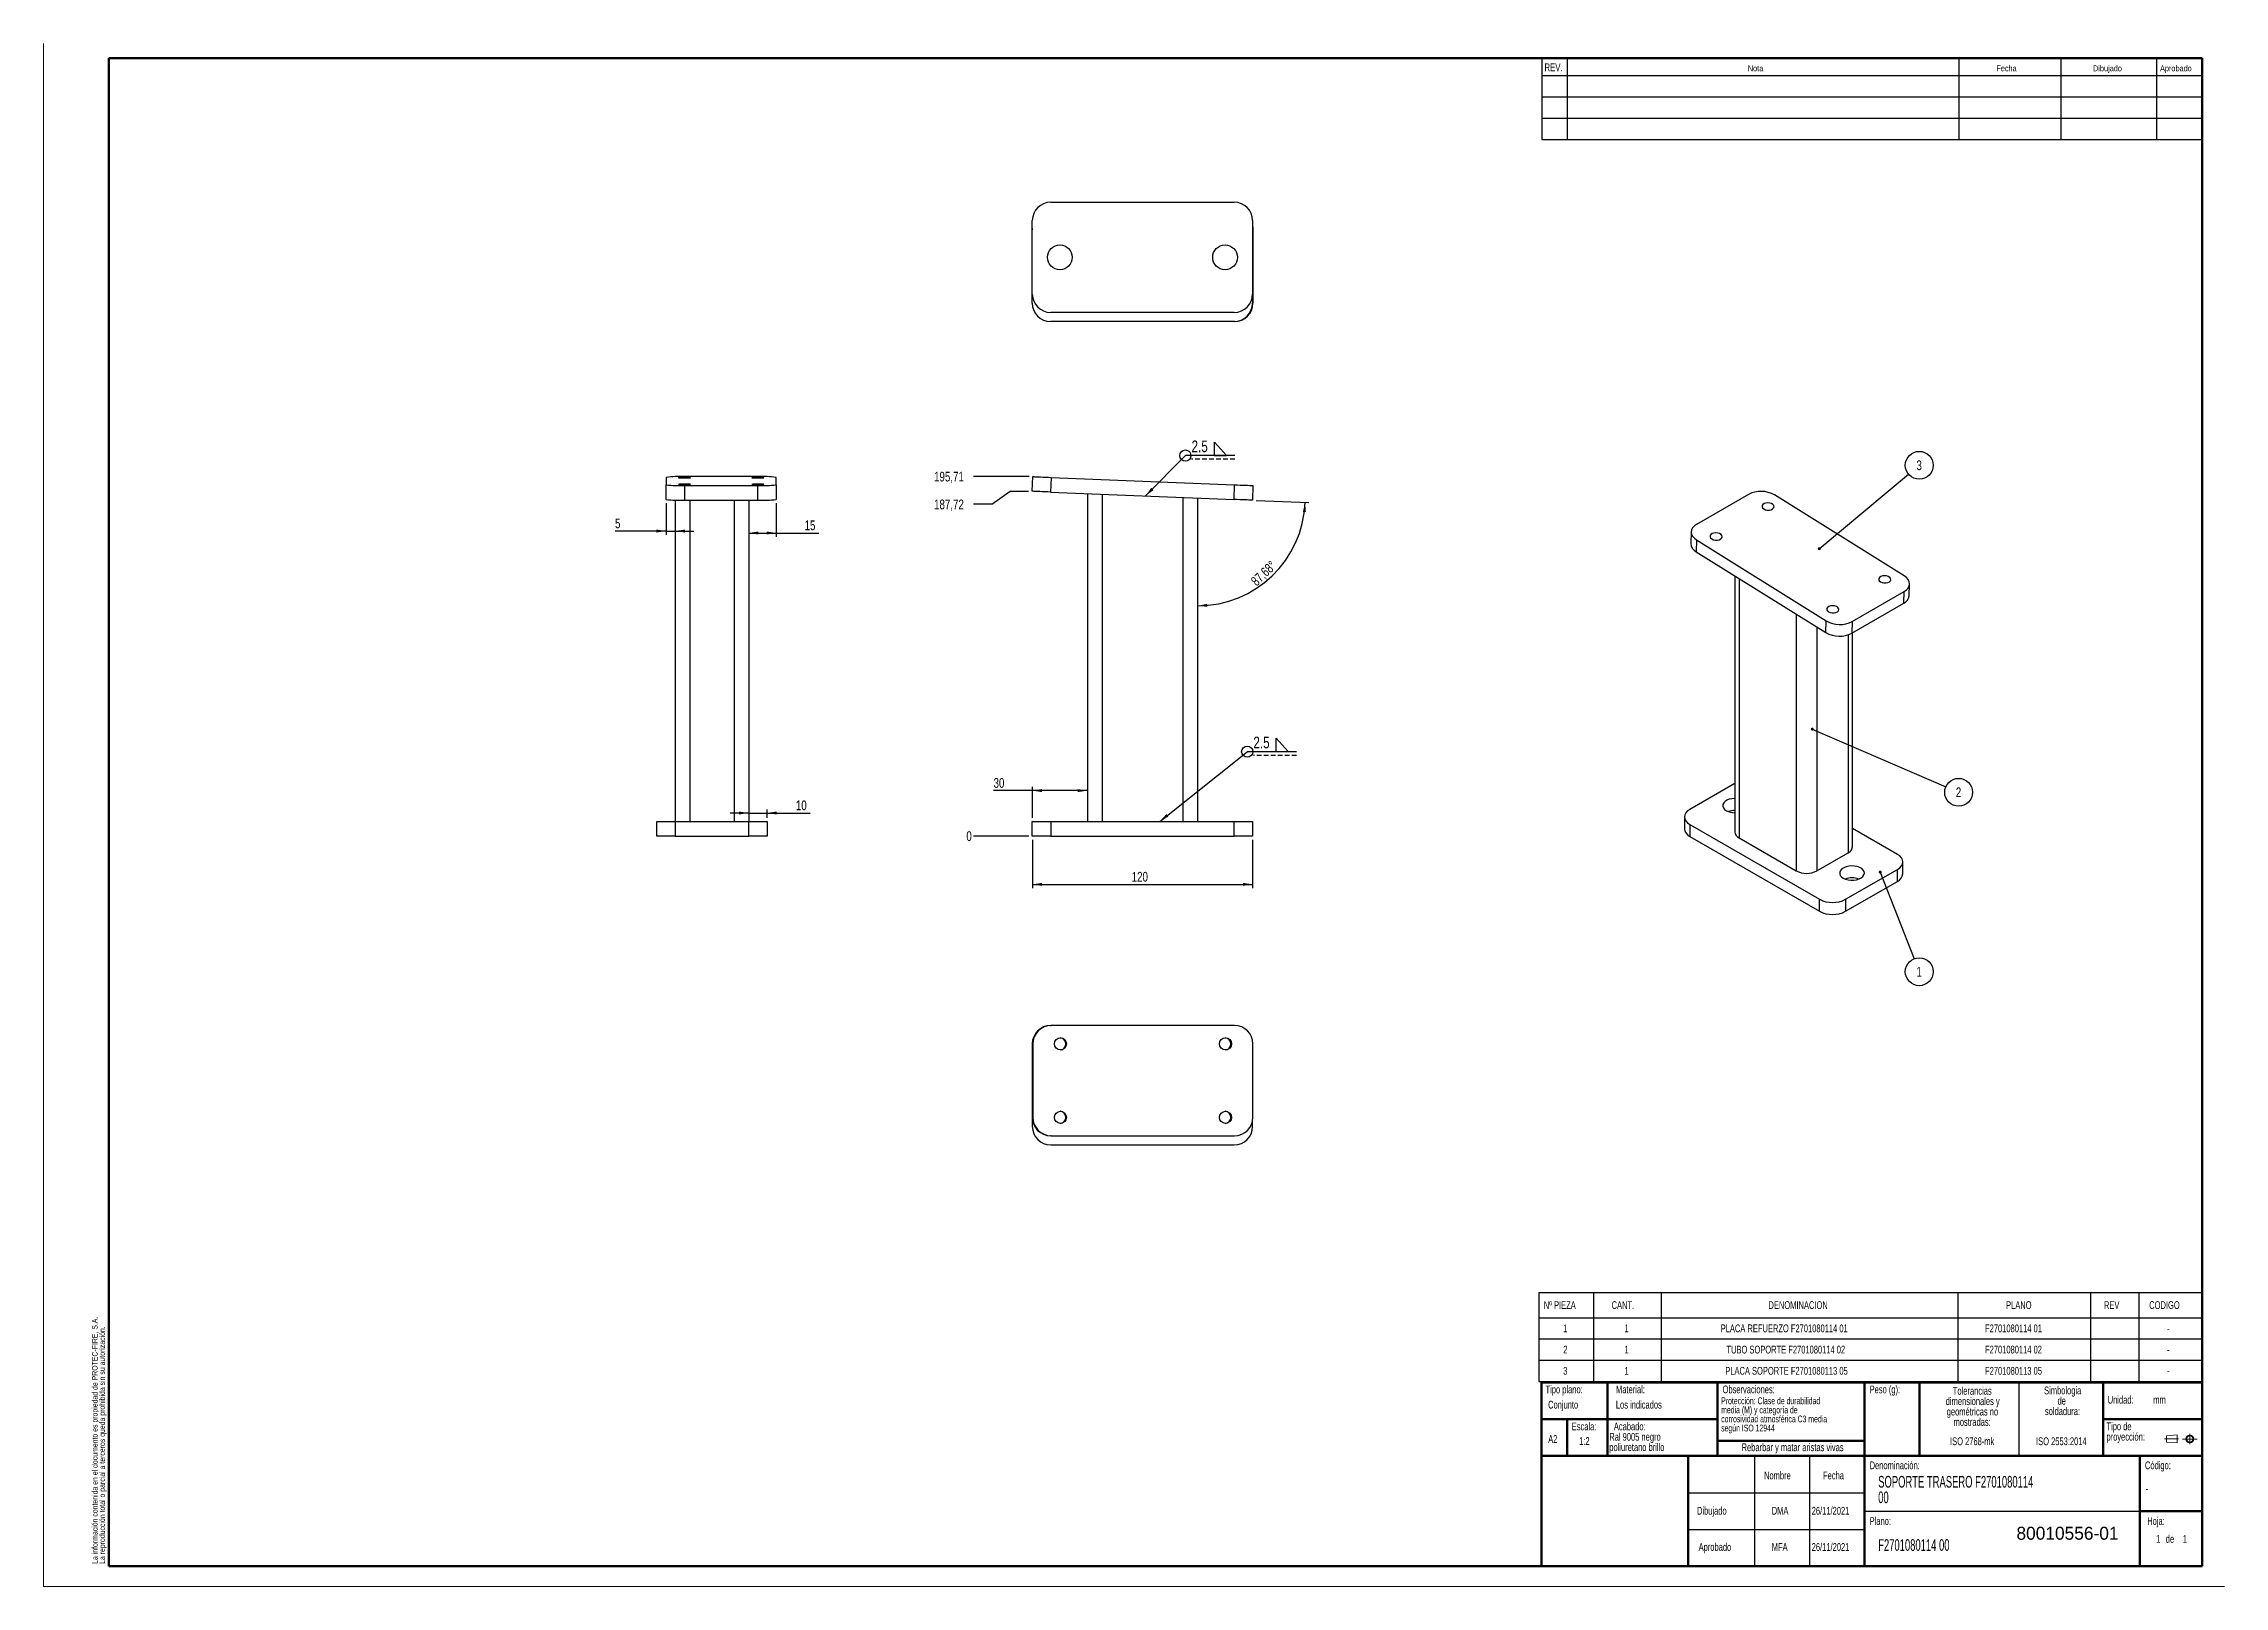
# Model space of a CAD drawing. Header units: millimetres. Extents: x 0 to 594, y 0 to 420.
import ezdxf

# ---------------------------------------------------------------- set-up
doc = ezdxf.new("R2010")
doc.units = ezdxf.units.MM
doc.linetypes.add('CENTERX2', pattern=[20.32, 12.7, -2.54, 2.54, -2.54])
doc.linetypes.add('HIDDEN', pattern=[1.905, 1.27, -0.635])
doc.layers.add('FORMATO', color=7, linetype='Continuous')
doc.layers.add('SLD-0', color=179, linetype='Continuous')
doc.styles.add('SLDTEXTSTYLE0', font='TXT', dxfattribs={"width": 0.75})
doc.styles.add('SLDTEXTSTYLE1', font='TXT', dxfattribs={"width": 0.605})
doc.dimstyles.new('SLDDIMSTYLE0', dxfattribs={"dimtxt": 2.645833, "dimasz": 2.645833, "dimexe": 0, "dimexo": 0.0625, "dimgap": 0.661458, "dimtad": 0, "dimtih": 1, "dimtoh": 1, "dimdec": 0, "dimlfac": 2, "dimrnd": 1e-09, "dimdsep": 46, "dimtxsty": 'SLDTEXTSTYLE0', "dimblk1": 'NONE', "dimblk2": 'NONE', "dimsah": 1, "dimcen": 0.09, "dimadec": 0, "dimazin": 2, "dimtfac": 1, "dimtdec": 0, "dimtofl": 0, "dimtmove": 0, "dimatfit": 3, "dimldrblk": 'NONE', "dimfxl": 1, "dimfrac": 2, "dimtolj": 1, "dimtzin": 12, "dimarcsym": 0})
doc.dimstyles.new('SLDDIMSTYLE1', dxfattribs={"dimtxt": 2.645833, "dimasz": 2.645833, "dimexe": 0, "dimexo": 0.0625, "dimgap": 0.661458, "dimtad": 0, "dimtih": 1, "dimtoh": 1, "dimlfac": 2, "dimrnd": 1e-09, "dimzin": 12, "dimdsep": 46, "dimtxsty": 'SLDTEXTSTYLE0', "dimblk1": 'NONE', "dimblk2": 'NONE', "dimsah": 1, "dimcen": 0.09, "dimadec": 0, "dimazin": 3, "dimtfac": 1, "dimtofl": 0, "dimtmove": 0, "dimatfit": 3, "dimldrblk": 'NONE', "dimfxl": 1, "dimfrac": 2, "dimtolj": 1, "dimtzin": 12, "dimarcsym": 0})
doc.dimstyles.new('SLDDIMSTYLE2', dxfattribs={"dimtxt": 2.645833, "dimasz": 2.645833, "dimexe": 0, "dimexo": 0.0625, "dimgap": 0.661458, "dimtad": 1, "dimlfac": 2, "dimrnd": 1e-09, "dimzin": 12, "dimdsep": 46, "dimtxsty": 'SLDTEXTSTYLE0', "dimsah": 1, "dimcen": 0.09, "dimadec": 0, "dimazin": 3, "dimtfac": 1, "dimtofl": 0, "dimtmove": 0, "dimatfit": 3, "dimfxl": 1, "dimfrac": 2, "dimtolj": 1, "dimtzin": 12, "dimarcsym": 0})
doc.dimstyles.new('SLDDIMSTYLE3', dxfattribs={"dimtxt": 2.645833, "dimasz": 2.645833, "dimexe": 0, "dimexo": 0.0625, "dimgap": 0.661458, "dimtad": 1, "dimdec": 4, "dimlfac": 2, "dimzin": 12, "dimdsep": 46, "dimtxsty": 'SLDTEXTSTYLE0', "dimsah": 1, "dimcen": 0.09, "dimazin": 3, "dimtfac": 1, "dimtofl": 0, "dimtmove": 0, "dimatfit": 3, "dimfxl": 1, "dimfrac": 2, "dimtolj": 1, "dimtzin": 12, "dimarcsym": 0})
doc.dimstyles.new('SLDDIMSTYLE4', dxfattribs={"dimtxt": 0.18, "dimasz": 2.645833, "dimexe": 0, "dimexo": 0.0625, "dimgap": 0, "dimtad": 0, "dimtih": 1, "dimtoh": 1, "dimdec": 0, "dimrnd": 1e-09, "dimzin": 0, "dimdsep": 46, "dimtxsty": 'Standard', "dimsah": 1, "dimcen": 0.09, "dimadec": 0, "dimazin": 0, "dimtfac": 2.645833, "dimtdec": 0, "dimtofl": 0, "dimtmove": 0, "dimatfit": 3, "dimfxl": 1, "dimfrac": 2, "dimtolj": 1, "dimtzin": 0, "dimarcsym": 0})
doc.dimstyles.new('SLDDIMSTYLE5', dxfattribs={"dimtxt": 2.645833, "dimasz": 2.645833, "dimexe": 0, "dimexo": 0.0625, "dimgap": 0.661458, "dimtad": 1, "dimlfac": 2, "dimrnd": 1e-09, "dimzin": 12, "dimdsep": 46, "dimtxsty": 'SLDTEXTSTYLE0', "dimsah": 1, "dimcen": 0.09, "dimadec": 0, "dimazin": 3, "dimtfac": 1, "dimtmove": 0, "dimatfit": 0, "dimfxl": 1, "dimfrac": 2, "dimtolj": 1, "dimtzin": 12, "dimarcsym": 0})
doc.dimstyles.new('SLDDIMSTYLE6', dxfattribs={"dimtxt": 0.18, "dimasz": 0.814103, "dimexe": 0, "dimexo": 0.0625, "dimgap": 0, "dimtad": 0, "dimtih": 1, "dimtoh": 1, "dimdec": 0, "dimrnd": 1e-09, "dimzin": 0, "dimdsep": 46, "dimtxsty": 'Standard', "dimblk1": 'DOT', "dimblk2": 'DOT', "dimsah": 1, "dimcen": 0.09, "dimadec": 0, "dimazin": 0, "dimtfac": 0.814103, "dimtdec": 0, "dimtofl": 0, "dimtmove": 0, "dimatfit": 3, "dimldrblk": 'DOT', "dimfxl": 1, "dimfrac": 2, "dimtolj": 1, "dimtzin": 0, "dimarcsym": 0})

# ---------------------------------------------------------------- blocks, each defined once
blk = doc.blocks.new('Bloque3')
at = {"color": 7, "linetype": 'CENTERX2', "lineweight": 18}
for p, q in [((397.92, 130.06), (394.8, 130.06)), ((398.88, 130.02), (402.16, 130.02)), ((400.52, 128.85), (400.52, 131.19))]:
    blk.add_line(p, q, dxfattribs=at)
at = {"color": 7, "linetype": 'Continuous', "lineweight": 18}
for p, q in [((397.68, 130.95), (395.23, 130.77)), ((395.23, 130.77), (395.23, 129.34)), ((397.68, 129.16), (395.23, 129.34)), ((397.68, 130.95), (397.68, 129.16))]:
    blk.add_line(p, q, dxfattribs=at)
for radius in [0.892, 0.713]:
    blk.add_circle((400.52, 130.02), radius, dxfattribs=at)
blk = doc.blocks.new('SW_NOTE_0')
at = {"layer": 'FORMATO', "color": 0, "char_height": 1.5, "attachment_point": 1, "rotation": 90, "style": 'SLDTEXTSTYLE0'}
for s, insert in [('La información contenida en el documento es propiedad de PROTEC-FIRE, S.A.', (-1.93, 0)), ('La reproducción total o parcial a terceros queda prohibida sin su autorización.', (0.07, 0))]:
    blk.add_mtext(s, dxfattribs=dict(at, insert=insert))
blk = doc.blocks.new('SW_NOTE_0_1')
at = {"layer": 'SLD-0', "color": 0, "char_height": 3.175, "attachment_point": 1, "style": 'SLDTEXTSTYLE1'}
for s, insert in [('SOPORTE TRASERO F2701080114', (0, 4.09)), ('00', (0, -0.14))]:
    blk.add_mtext(s, dxfattribs=dict(at, insert=insert))
blk = doc.blocks.new('SW_NOTE_0_2')
at = {"layer": 'SLD-0', "color": 0, "char_height": 1.8521, "attachment_point": 1, "style": 'SLDTEXTSTYLE1'}
for s, insert in [('media (M) y categoría de', (0, -0.08)), ('Protección: Clase de durabilidad', (0, 2.39)), ('según ISO 12944', (0, -5.02)), ('corrosividad atmosférica C3 media', (0, -2.55))]:
    blk.add_mtext(s, dxfattribs=dict(at, insert=insert))
blk = doc.blocks.new('SW_NOTE_0_3')
at = {"layer": 'SLD-0', "color": 0, "char_height": 2.1167, "attachment_point": 1, "style": 'SLDTEXTSTYLE1'}
for s, insert in [('poliuretano brillo', (0, -0.09)), ('Ral 9005 negro', (0, 2.73))]:
    blk.add_mtext(s, dxfattribs=dict(at, insert=insert))
blk = doc.blocks.new('SW_NOTE_0_4')
at = {"layer": 'SLD-0', "color": 0, "char_height": 2.117, "attachment_point": 2, "style": 'SLDTEXTSTYLE1'}
for s, insert in [('Simbologia', (7.11, 2.73)), ('de', (6.84, -0.09)), ('soldadura:', (7.06, -2.92))]:
    blk.add_mtext(s, dxfattribs=dict(at, insert=insert))
blk = doc.blocks.new('SW_NOTE_0_5')
at = {"layer": 'SLD-0', "color": 0, "attachment_point": 1, "style": 'SLDTEXTSTYLE1'}
for s, insert, char_height in [('Tipo de', (0, 2.73), 2.117), ('proyección:', (0, -0.09), 2.1167)]:
    blk.add_mtext(s, dxfattribs=dict(at, insert=insert, char_height=char_height))
blk = doc.blocks.new('SW_NOTE_0_6')
at = {"layer": 'SLD-0', "color": 0, "attachment_point": 2, "style": 'SLDTEXTSTYLE1'}
for s, insert, char_height in [('dimensionales y', (7.54, -0.09), 2.1167), ('Tolerancias', (7.41, 2.73), 2.1167), ('geométricas no', (7.46, -2.92), 2.1167), ('mostradas:', (7.38, -5.74), 2.117)]:
    blk.add_mtext(s, dxfattribs=dict(at, insert=insert, char_height=char_height))
blk = doc.blocks.new('SW_TABLEANNOTATION_0')
at = {"layer": 'FORMATO', "color": 0}
for p, q in [((0, 0), (0, -6.9)), ((0, 0), (14.94, 0)), ((14.94, 0), (14.94, -6.9)), ((14.94, 0), (33.4, 0)), ((33.4, 0), (33.4, -6.9)), ((33.4, 0), (114.2, 0)), ((114.2, 0), (114.2, -6.9)), ((114.2, 0), (150.3, 0)), ((150.3, 0), (150.3, -6.9)), ((150.3, 0), (163.43, 0)), ((163.43, 0), (163.43, -6.9)), ((163.43, 0), (180.61, 0)), ((180.61, 0), (180.61, -6.9)), ((0, -6.9), (14.94, -6.9)), ((0, -6.9), (0, -12.67)), ((14.94, -6.9), (33.4, -6.9)), ((14.94, -6.9), (14.94, -12.67)), ((33.4, -6.9), (114.2, -6.9)), ((33.4, -6.9), (33.4, -12.67)), ((114.2, -6.9), (150.3, -6.9)), ((114.2, -6.9), (114.2, -12.67)), ((150.3, -6.9), (163.43, -6.9)), ((150.3, -6.9), (150.3, -12.67)), ((163.43, -6.9), (180.61, -6.9)), ((163.43, -6.9), (163.43, -12.67)), ((180.61, -6.9), (180.61, -12.67)), ((0, -12.67), (0, -18.45)), ((0, -12.67), (14.94, -12.67)), ((14.94, -12.67), (14.94, -18.45)), ((14.94, -12.67), (33.4, -12.67)), ((33.4, -12.67), (33.4, -18.45)), ((33.4, -12.67), (114.2, -12.67)), ((114.2, -12.67), (114.2, -18.45)), ((114.2, -12.67), (150.3, -12.67)), ((150.3, -12.67), (150.3, -18.45)), ((150.3, -12.67), (163.43, -12.67)), ((163.43, -12.67), (163.43, -18.45)), ((163.43, -12.67), (180.61, -12.67)), ((180.61, -12.67), (180.61, -18.45)), ((0, -18.45), (0, -24.22)), ((0, -18.45), (14.94, -18.45)), ((14.94, -18.45), (14.94, -24.22)), ((14.94, -18.45), (33.4, -18.45)), ((33.4, -18.45), (33.4, -24.22)), ((33.4, -18.45), (114.2, -18.45)), ((114.2, -18.45), (114.2, -24.22)), ((114.2, -18.45), (150.3, -18.45)), ((150.3, -18.45), (150.3, -24.22)), ((150.3, -18.45), (163.43, -18.45)), ((163.43, -18.45), (163.43, -24.22)), ((163.43, -18.45), (180.61, -18.45)), ((180.61, -18.45), (180.61, -24.22)), ((0, -24.22), (14.94, -24.22)), ((14.94, -24.22), (33.4, -24.22)), ((33.4, -24.22), (114.2, -24.22)), ((114.2, -24.22), (150.3, -24.22)), ((150.3, -24.22), (163.43, -24.22)), ((163.43, -24.22), (180.61, -24.22))]:
    blk.add_line(p, q, dxfattribs=at)
at = {"layer": 'FORMATO', "color": 0, "attachment_point": 1, "style": 'SLDTEXTSTYLE1'}
for s, insert, char_height in [('Nº PIEZA', (1.39, -2.4), 2.117), ('CANT.', (19.86, -2.4), 2.117), ('DENOMINACION', (62.59, -2.4), 2.1167), ('PLANO', (127.31, -2.4), 2.117), ('REV', (153.97, -2.4), 2.117), ('CODIGO', (166.3, -2.4), 2.117), ('1', (6.69, -8.74), 2.12), ('1', (23.39, -8.74), 2.12), ('PLACA REFUERZO F2701080114 01', (49.58, -8.74), 2.1167), ('F2701080114 01', (121.59, -8.74), 2.1167), ('-', (171.16, -8.74), 2.12), ('2', (6.69, -14.51), 2.12), ('1', (23.39, -14.51), 2.12), ('TUBO SOPORTE F2701080114 02', (51.15, -14.51), 2.1167), ('F2701080114 02', (121.59, -14.51), 2.1167), ('-', (171.16, -14.51), 2.12), ('3', (6.69, -20.29), 2.12), ('1', (23.39, -20.29), 2.12), ('PLACA SOPORTE F2701080113 05', (50.83, -20.29), 2.1167), ('F2701080113 05', (121.59, -20.29), 2.1167), ('-', (171.16, -20.29), 2.12)]:
    blk.add_mtext(s, dxfattribs=dict(at, insert=insert, char_height=char_height))
blk = doc.blocks.new('_D')
at = {"layer": 'FORMATO', "transparency": 16777216}
blk.add_line((268.31, 204.27), (253.29, 204.27), dxfattribs=at)
at = {"layer": 'FORMATO', "transparency": 16777216, "insert": (251.34, 205.58), "char_height": 2.65, "attachment_point": 1, "style": 'SLDTEXTSTYLE0'}
blk.add_mtext('0', dxfattribs=at)
blk = doc.blocks.new('_None')
blk = doc.blocks.new('_D_1')
at = {"layer": 'FORMATO', "color": 7, "transparency": 16777216}
for p, q in [((258.29, 294.58), (263.29, 298.13)), ((263.29, 298.13), (268.29, 298.13)), ((258.29, 294.58), (253.29, 294.58))]:
    blk.add_line(p, q, dxfattribs=at)
at = {"layer": 'FORMATO', "color": 7, "transparency": 16777216, "insert": (242.54, 295.88), "char_height": 2.646, "attachment_point": 1, "style": 'SLDTEXTSTYLE0'}
blk.add_mtext('187,72', dxfattribs=at)
blk = doc.blocks.new('_D_2')
at = {"layer": 'FORMATO', "color": 7, "transparency": 16777216}
blk.add_line((268.46, 302.13), (253.29, 302.13), dxfattribs=at)
at = {"layer": 'FORMATO', "color": 7, "transparency": 16777216, "insert": (242.54, 303.44), "char_height": 2.646, "attachment_point": 1, "style": 'SLDTEXTSTYLE0'}
blk.add_mtext('195,71', dxfattribs=at)
blk = doc.blocks.new('_D_3')
at = {"layer": 'FORMATO', "color": 7, "transparency": 16777216}
for p, q in [((269.31, 216.64), (258.74, 216.64)), ((269.31, 209.27), (269.31, 217.64)), ((284.31, 216.64), (269.31, 216.64))]:
    blk.add_line(p, q, dxfattribs=at)
for points in [[(269.31, 216.64), (271.95, 216.24), (271.95, 217.05)], [(284.31, 216.64), (281.66, 217.05), (281.66, 216.24)]]:
    blk.add_solid(points, dxfattribs=at)
at = {"layer": 'FORMATO', "color": 7, "transparency": 16777216, "insert": (258.74, 220.05), "char_height": 2.646, "attachment_point": 1, "style": 'SLDTEXTSTYLE0'}
blk.add_mtext('30', dxfattribs=at)
blk = doc.blocks.new('_D_4')
at = {"layer": 'FORMATO', "color": 7, "transparency": 16777216}
blk.add_line((330.24, 295.66), (344.63, 295.08), dxfattribs=at)
blk.add_arc((314.31, 296.31), 29.35, 270, 357.68, dxfattribs=at)
for points in [[(343.63, 295.12), (343, 292.52), (343.81, 292.45)], [(314.31, 266.96), (316.97, 266.67), (316.93, 267.48)]]:
    blk.add_solid(points, dxfattribs=at)
at = {"layer": 'FORMATO', "color": 7, "transparency": 16777216, "insert": (328.59, 274.07), "char_height": 2.646, "attachment_point": 1, "rotation": 43.84, "style": 'SLDTEXTSTYLE0'}
blk.add_mtext('87,68°', dxfattribs=at)
blk = doc.blocks.new('_D_5')
at = {"layer": 'FORMATO', "color": 7, "transparency": 16777216}
for p, q in [((269.31, 203.27), (269.31, 190.11)), ((329.31, 203.27), (329.31, 190.11)), ((269.31, 191.11), (329.31, 191.11))]:
    blk.add_line(p, q, dxfattribs=at)
for points in [[(269.31, 191.11), (271.95, 190.7), (271.95, 191.51)], [(329.31, 191.11), (326.66, 191.51), (326.66, 190.7)]]:
    blk.add_solid(points, dxfattribs=at)
at = {"layer": 'FORMATO', "color": 7, "transparency": 16777216, "insert": (296.37, 194.52), "char_height": 2.646, "attachment_point": 1, "style": 'SLDTEXTSTYLE0'}
blk.add_mtext('120', dxfattribs=at)
blk = doc.blocks.new('SW_SYMBOL_WELD_FILL')
at = {"layer": 'FORMATO', "color": 0}
for p, q in [((100, 0), (100, 900)), ((100, 900), (900, 0)), ((100, 0), (900, 0))]:
    blk.add_line(p, q, dxfattribs=at)
blk = doc.blocks.new('SW_WELDSYMBOL_0')
at = {"layer": 'FORMATO', "color": 0}
blk.add_line((13.44, 0), (0, 0), dxfattribs=at)
at = {"layer": 'FORMATO', "color": 0, "linetype": 'HIDDEN'}
blk.add_line((13.44, -1), (1.69, -1), dxfattribs=at)
at = {"layer": 'FORMATO', "color": 0}
blk.add_circle((0, 0), 1.52, dxfattribs=at)
at = {"layer": 'FORMATO', "color": 0, "xscale": 0.00405556640625, "yscale": 0.00405556640625, "zscale": 0.00405556640625}
blk.add_blockref('SW_SYMBOL_WELD_FILL', (7.51, 0.02), dxfattribs=at)
at = {"layer": 'FORMATO', "color": 0, "insert": (1.67, 4.09), "char_height": 3.175, "attachment_point": 1, "style": 'SLDTEXTSTYLE0'}
blk.add_mtext('2.5', dxfattribs=at)
blk = doc.blocks.new('SW_WELDSYMBOL_1')
at = {"layer": 'FORMATO', "color": 0}
blk.add_line((13.44, 0), (0, 0), dxfattribs=at)
at = {"layer": 'FORMATO', "color": 0, "linetype": 'HIDDEN'}
blk.add_line((13.44, -1), (1.69, -1), dxfattribs=at)
at = {"layer": 'FORMATO', "color": 0}
blk.add_circle((0, 0), 1.52, dxfattribs=at)
at = {"layer": 'FORMATO', "color": 0, "xscale": 0.00405556640625, "yscale": 0.00405556640625, "zscale": 0.00405556640625}
blk.add_blockref('SW_SYMBOL_WELD_FILL', (7.51, 0.02), dxfattribs=at)
at = {"layer": 'FORMATO', "color": 0, "insert": (1.67, 4.09), "char_height": 3.175, "attachment_point": 1, "style": 'SLDTEXTSTYLE0'}
blk.add_mtext('2.5', dxfattribs=at)
blk = doc.blocks.new('_D_6')
at = {"layer": 'FORMATO', "color": 7, "transparency": 16777216}
for p, q in [((192.05, 210.54), (186.96, 210.54)), ((192.05, 210.54), (197.05, 210.54)), ((197.05, 209.27), (197.05, 211.54)), ((197.05, 210.54), (208.81, 210.54))]:
    blk.add_line(p, q, dxfattribs=at)
for points in [[(192.05, 210.54), (189.41, 210.95), (189.41, 210.13)], [(197.05, 210.54), (199.7, 210.13), (199.7, 210.95)]]:
    blk.add_solid(points, dxfattribs=at)
at = {"layer": 'FORMATO', "color": 7, "transparency": 16777216, "insert": (204.9, 213.95), "char_height": 2.646, "attachment_point": 1, "style": 'SLDTEXTSTYLE0'}
blk.add_mtext('10', dxfattribs=at)
blk = doc.blocks.new('_D_7')
at = {"layer": 'FORMATO', "color": 7, "transparency": 16777216}
for p, q in [((199.55, 294.91), (199.55, 285.77)), ((192.05, 286.77), (199.55, 286.77)), ((199.55, 286.77), (211.18, 286.77))]:
    blk.add_line(p, q, dxfattribs=at)
for points in [[(192.05, 286.77), (194.7, 286.37), (194.7, 287.18)], [(199.55, 286.77), (196.91, 287.18), (196.91, 286.37)]]:
    blk.add_solid(points, dxfattribs=at)
at = {"layer": 'FORMATO', "color": 7, "transparency": 16777216, "insert": (207.27, 290.18), "char_height": 2.646, "attachment_point": 1, "style": 'SLDTEXTSTYLE0'}
blk.add_mtext('15', dxfattribs=at)
blk = doc.blocks.new('_D_8')
at = {"layer": 'FORMATO', "color": 7, "transparency": 16777216}
for p, q in [((169.55, 294.91), (169.55, 286.31)), ((169.55, 287.31), (155.64, 287.31)), ((169.55, 287.31), (172.05, 287.31)), ((172.05, 287.31), (177.14, 287.31))]:
    blk.add_line(p, q, dxfattribs=at)
for points in [[(169.55, 287.31), (166.91, 287.71), (166.91, 286.9)], [(172.05, 287.31), (174.7, 286.9), (174.7, 287.71)]]:
    blk.add_solid(points, dxfattribs=at)
at = {"layer": 'FORMATO', "color": 7, "transparency": 16777216, "insert": (155.64, 290.72), "char_height": 2.65, "attachment_point": 1, "style": 'SLDTEXTSTYLE0'}
blk.add_mtext('5', dxfattribs=at)
blk = doc.blocks.new('SW_NOTE_0_7')
at = {"layer": 'FORMATO', "color": 0}
blk.add_circle((2.91, 2.43), 3.79, dxfattribs=at)
at = {"layer": 'FORMATO', "color": 0, "insert": (2.89, 3.76), "char_height": 2.65, "attachment_point": 2, "style": 'SLDTEXTSTYLE0'}
blk.add_mtext('3', dxfattribs=at)
blk = doc.blocks.new('_Dot')
at = {"color": 0, "linetype": 'ByBlock', "lineweight": -2}
blk.add_line((-0.5, 0), (-1, 0), dxfattribs=at)
at = {"color": 0, "linetype": 'ByBlock', "const_width": 0.5}
blk.add_lwpolyline([(-0.25, 0, 1), (0.25, 0, 1)], format="xyb", close=True, dxfattribs=at)
blk = doc.blocks.new('SW_NOTE_0_8')
at = {"layer": 'FORMATO', "color": 0}
blk.add_circle((3.48, -1.5), 3.79, dxfattribs=at)
at = {"layer": 'FORMATO', "color": 0, "insert": (3.46, -0.17), "char_height": 2.65, "attachment_point": 2, "style": 'SLDTEXTSTYLE0'}
blk.add_mtext('2', dxfattribs=at)
blk = doc.blocks.new('SW_NOTE_0_9')
at = {"layer": 'FORMATO', "color": 0}
blk.add_circle((1.38, -3.53), 3.79, dxfattribs=at)
at = {"layer": 'FORMATO', "color": 0, "insert": (1.36, -2.2), "char_height": 2.65, "attachment_point": 2, "style": 'SLDTEXTSTYLE0'}
blk.add_mtext('1', dxfattribs=at)

msp = doc.modelspace()

# ---------------------------------------------------------------- linework, layer by layer
at = {"color": 7, "linetype": 'Continuous', "lineweight": 18}
for p, q in [((0, 420), (0, 0)), ((0, 0), (594.000003, 0))]:
    msp.add_line(p, q, dxfattribs=at)
at = {"color": 7, "linetype": 'Continuous', "lineweight": 25}
for p, q in [((274.305777, 376.822658), (324.305778, 376.822658)), ((269.305778, 369.672943), (269.293503, 369.322658)), ((269.293503, 349.322658), (269.293503, 369.322658)), ((269.305778, 351.822658), (269.305778, 371.822658)), ((329.305777, 371.822658), (329.305777, 351.822658)), ((329.406244, 369.322658), (329.406244, 349.322658)), ((329.244323, 351.041135), (329.244323, 349.322658)), ((324.305778, 346.822659), (274.305777, 346.822659)), ((329.244323, 349.322658), (329.406244, 349.322658)), ((324.24842, 344.322658), (274.289404, 344.322658)), ((324.410343, 344.322658), (324.24842, 344.322658)), ((169.552278, 301.926581), (169.552278, 299.902549)), ((169.552278, 295.905826), (169.552278, 299.902549)), ((194.552279, 302.128983), (174.552279, 302.128983)), ((174.552279, 299.700146), (194.552279, 299.700146)), ((174.552279, 299.700146), (174.552279, 295.703424)), ((194.552279, 295.703424), (194.552279, 299.700146)), ((199.552279, 299.902549), (199.552279, 301.926581)), ((199.552279, 299.902549), (199.552279, 295.905826)), ((269.293503, 298.132261), (269.455425, 302.128983)), ((274.451326, 301.926581), (274.289404, 297.929859)), ((274.289404, 297.929859), (324.24842, 295.905826)), ((274.451326, 301.926581), (324.410343, 299.902549)), ((284.305778, 297.524055), (284.305778, 208.274057)), ((288.305778, 297.361998), (288.305778, 208.274057)), ((324.24842, 295.905826), (324.410343, 299.902549)), ((329.406244, 299.700146), (329.244323, 295.703424)), ((464.395118, 297.294957), (450.252983, 289.130876)), ((506.789647, 275.085182), (471.463288, 297.13136)), ((172.052279, 295.730544), (172.052279, 208.274057)), ((174.552279, 295.703424), (194.552279, 295.703424)), ((192.052278, 295.703424), (192.052278, 208.274057)), ((310.305777, 296.4707), (310.305777, 208.274057)), ((314.305777, 296.308642), (314.305777, 208.274057)), ((448.788821, 287.105191), (448.674325, 283.907801)), ((450.250084, 284.885238), (450.135588, 281.687848)), ((450.135588, 281.687848), (485.461947, 259.641671)), ((450.250084, 284.885238), (485.576444, 262.83906)), ((460.642855, 275.130564), (460.642855, 205.412013)), ((492.530118, 259.478074), (506.672253, 267.642155)), ((492.644614, 262.675464), (506.786749, 270.839545)), ((506.672253, 267.642155), (506.786749, 270.839545)), ((508.136413, 269.66784), (508.25091, 272.865229)), ((485.461947, 259.641671), (485.576444, 262.83906)), ((492.644614, 262.675464), (492.530118, 259.478074)), ((492.684485, 201.329972), (492.684485, 259.567188)), ((460.642855, 218.614616), (448.3794, 211.535074)), ((167.052279, 204.274056), (167.052279, 208.274057)), ((167.052279, 208.274057), (172.052279, 208.274057)), ((172.052279, 208.274057), (172.052279, 204.274056)), ((172.052279, 208.274057), (192.052278, 208.274057)), ((192.052278, 204.274056), (192.052278, 208.274057)), ((192.052278, 208.274057), (197.052278, 208.274057)), ((197.052278, 208.274057), (197.052278, 204.274056)), ((269.305778, 204.274056), (269.305778, 208.274057)), ((269.305778, 208.274057), (274.305777, 208.274057)), ((274.305777, 208.274057), (274.305777, 204.274056)), ((274.305777, 208.274057), (324.305778, 208.274057)), ((324.305778, 204.274056), (324.305778, 208.274057)), ((324.305778, 208.274057), (329.305777, 208.274057)), ((329.305777, 208.274057), (329.305777, 204.274056)), ((446.914933, 209.494054), (446.914933, 206.22789)), ((172.052279, 204.274056), (167.052279, 204.274056)), ((172.052279, 204.274056), (192.052278, 204.274056)), ((197.052278, 204.274056), (192.052278, 204.274056)), ((274.305777, 204.274056), (269.305778, 204.274056)), ((274.305777, 204.274056), (324.305778, 204.274056)), ((329.305777, 204.274056), (324.305778, 204.274056)), ((448.379399, 207.453034), (483.734738, 187.042831)), ((448.379399, 207.453034), (448.379399, 204.18687)), ((448.379399, 204.18687), (483.734738, 183.776667)), ((461.814428, 203.779197), (477.370777, 194.798708)), ((504.947941, 199.288952), (492.684485, 206.368495)), ((483.027631, 194.798708), (491.512912, 199.697156)), ((506.412407, 193.981769), (506.412407, 197.247932)), ((490.805805, 187.042831), (504.947941, 195.206912)), ((490.805805, 183.776668), (504.947941, 191.940748)), ((504.947941, 191.940748), (504.947941, 195.206912)), ((483.734738, 183.776667), (483.734738, 187.042831)), ((490.805805, 187.042831), (490.805805, 183.776668)), ((274.289404, 152.680886), (274.451326, 152.680886)), ((324.410343, 152.680886), (274.451326, 152.680886)), ((269.455425, 147.680886), (269.293503, 147.680886)), ((269.293503, 147.680886), (269.293503, 127.680886)), ((269.455425, 147.680886), (269.455425, 127.680886)), ((329.406244, 127.680886), (329.406244, 147.680886)), ((269.293503, 127.680886), (269.455425, 127.680886)), ((269.305778, 127.330601), (269.305778, 125.180886)), ((329.305777, 125.180886), (329.305777, 126.683197)), ((274.451326, 122.680886), (274.289404, 122.680886)), ((274.305777, 120.180886), (324.305778, 120.180886)), ((274.451326, 122.680886), (324.410343, 122.680886))]:
    msp.add_line(p, q, dxfattribs=at)
at = {"color": 8, "linetype": 'Continuous', "lineweight": 25}
for p, q in [((329.406244, 369.322658), (329.305777, 369.322658)), ((176.052278, 295.703424), (176.052278, 208.274057)), ((188.052279, 295.703424), (188.052279, 208.274057)), ((461.814428, 274.399419), (461.814428, 203.779197)), ((477.370777, 264.691143), (477.370777, 194.798708)), ((483.027631, 261.160861), (483.027631, 194.798708)), ((491.512912, 259.030869), (491.512912, 199.697156))]:
    msp.add_line(p, q, dxfattribs=at)
at = {"color": 7, "linetype": 'Continuous', "lineweight": 25, "flags": 128}
for points in [[(329.305777, 370.320347), (329.344736, 370.104831), (329.406244, 369.322658)], [(172.902278, 301.82538), (172.963465, 301.807357), (173.142487, 301.790675), (173.426066, 301.776564), (173.793171, 301.766073), (174.216576, 301.759979), (174.664878, 301.758742), (175.10483, 301.762437), (175.503801, 301.770812), (175.832202, 301.783224), (176.065677, 301.798766), (176.18691, 301.816283), (176.18691, 301.834469), (176.065677, 301.851986), (175.832202, 301.867528), (175.503801, 301.879948), (175.10483, 301.888315), (174.664878, 301.892018), (174.216576, 301.890774), (173.793171, 301.884679), (173.426066, 301.874189), (173.142487, 301.860085), (172.963465, 301.843395), (172.902278, 301.82538)], [(172.902278, 300.00375), (172.963465, 299.985735), (173.142487, 299.969045), (173.426066, 299.954934), (173.793171, 299.944443), (174.216576, 299.938356), (174.664878, 299.937112), (175.10483, 299.940815), (175.503801, 299.949182), (175.832202, 299.961602), (176.065677, 299.977144), (176.18691, 299.994653), (176.18691, 300.012847), (176.065677, 300.030364), (175.832202, 300.045905), (175.503801, 300.058318), (175.10483, 300.066685), (174.664878, 300.070388), (174.216576, 300.069144), (173.793171, 300.063057), (173.426066, 300.052566), (173.142487, 300.038455), (172.963465, 300.021773), (172.902278, 300.00375)], [(192.902279, 301.82538), (192.963465, 301.807357), (193.142486, 301.790675), (193.426066, 301.776564), (193.793172, 301.766073), (194.216576, 301.759979), (194.664878, 301.758742), (195.10483, 301.762437), (195.503801, 301.770812), (195.832202, 301.783224), (196.065677, 301.798766), (196.18691, 301.816283), (196.18691, 301.834469), (196.065677, 301.851986), (195.832202, 301.867528), (195.503801, 301.879948), (195.10483, 301.888315), (194.664878, 301.892018), (194.216576, 301.890774), (193.793172, 301.884679), (193.426066, 301.874189), (193.142486, 301.860085), (192.963465, 301.843395), (192.902279, 301.82538)], [(192.902279, 300.00375), (192.963465, 299.985735), (193.142486, 299.969045), (193.426066, 299.954934), (193.793172, 299.944443), (194.216576, 299.938356), (194.664878, 299.937112), (195.10483, 299.940815), (195.503801, 299.949182), (195.832202, 299.961602), (196.065677, 299.977144), (196.18691, 299.994653), (196.18691, 300.012847), (196.065677, 300.030364), (195.832202, 300.045905), (195.503801, 300.058318), (195.10483, 300.066685), (194.664878, 300.070388), (194.216576, 300.069144), (193.793172, 300.063057), (193.426066, 300.052566), (193.142486, 300.038455), (192.963465, 300.021773), (192.902279, 300.00375)], [(274.289404, 297.929859), (273.507872, 297.961524), (272.745586, 297.992406), (272.021312, 298.021747), (271.352887, 298.048829), (270.756768, 298.072977), (270.247634, 298.093607), (269.838023, 298.1102), (269.53802, 298.122352), (269.35501, 298.129765), (269.293503, 298.132261)], [(269.455425, 302.128983), (269.516933, 302.126488), (269.699942, 302.119074), (269.999945, 302.106922), (270.409557, 302.090322), (270.918691, 302.069699), (271.514808, 302.045552), (272.183235, 302.018469), (272.907508, 301.989121), (273.669796, 301.958239), (274.451326, 301.926581)], [(324.410343, 299.902549), (325.191874, 299.870884), (325.954161, 299.840001), (326.678434, 299.810661), (327.346861, 299.783578), (327.942978, 299.759431), (328.452112, 299.7388), (328.861724, 299.722208), (329.161727, 299.710056), (329.344736, 299.702642), (329.406244, 299.700146)], [(329.244323, 295.703424), (329.182814, 295.70592), (328.999806, 295.713333), (328.699801, 295.725485), (328.29019, 295.742085), (327.781056, 295.762708), (327.184937, 295.786863), (326.516512, 295.813938), (325.792239, 295.843286), (325.029952, 295.874169), (324.24842, 295.905826)], [(468.527346, 293.314495), (468.969087, 293.114761), (469.489392, 293.009657), (470.031877, 293.010583), (470.537755, 293.117423), (470.952207, 293.318607), (471.230321, 293.592339), (471.341959, 293.908946), (471.275023, 294.234124), (471.036765, 294.532632), (470.653006, 294.772124), (470.165332, 294.926647), (469.626589, 294.979458), (469.095159, 294.92483), (468.628632, 294.768689), (468.277561, 294.527946), (468.07999, 294.2287), (468.05733, 293.903368), (468.212037, 293.587216), (468.527346, 293.314495)], [(450.252983, 289.130876), (449.631113, 288.690331), (449.168898, 288.181994), (448.884101, 287.625397), (448.787668, 287.041937), (448.883302, 286.454028), (449.16733, 285.884272), (449.628836, 285.354556), (450.250084, 284.885238)], [(454.38521, 285.150413), (454.826951, 284.95068), (455.347257, 284.845576), (455.889741, 284.846501), (456.395619, 284.953342), (456.810072, 285.154526), (457.088185, 285.428258), (457.199824, 285.744865), (457.132887, 286.070043), (456.89463, 286.368551), (456.510871, 286.608043), (456.023196, 286.762566), (455.484454, 286.815377), (454.953023, 286.760749), (454.486496, 286.604608), (454.135425, 286.363865), (453.937854, 286.064619), (453.915195, 285.739288), (454.069901, 285.423135), (454.38521, 285.150413)], [(500.32107, 273.472933), (500.762811, 273.2732), (501.283115, 273.168103), (501.8256, 273.169022), (502.331478, 273.275868), (502.745931, 273.477052), (503.024045, 273.750778), (503.135682, 274.067391), (503.068746, 274.392564), (502.830488, 274.691078), (502.446729, 274.93057), (501.959055, 275.085093), (501.420312, 275.137904), (500.888883, 275.083275), (500.422354, 274.927128), (500.071284, 274.686392), (499.873714, 274.387139), (499.851053, 274.061808), (500.005761, 273.745655), (500.32107, 273.472933)], [(506.786749, 270.839545), (507.408619, 271.280089), (507.870833, 271.788427), (508.155631, 272.345018), (508.252064, 272.928483), (508.15643, 273.516392), (507.872403, 274.086148), (507.410896, 274.615864), (506.789647, 275.085182)], [(486.178934, 265.308852), (486.620675, 265.109119), (487.14098, 265.004022), (487.683464, 265.004941), (488.189342, 265.111787), (488.603796, 265.312971), (488.881909, 265.586697), (488.993547, 265.90331), (488.92661, 266.228482), (488.688352, 266.526997), (488.304593, 266.766489), (487.816919, 266.921012), (487.278176, 266.973822), (486.746748, 266.919194), (486.280219, 266.763047), (485.929148, 266.522311), (485.731578, 266.223057), (485.708918, 265.897727), (485.863625, 265.581574), (486.178934, 265.308852)], [(460.642855, 214.502877), (459.880253, 214.437542), (459.151992, 214.270521), (458.510082, 214.011047), (457.98913, 213.673109), (457.61722, 213.274925), (457.414402, 212.837961), (457.39161, 212.385775), (457.550074, 211.942742), (457.881249, 211.532748), (458.367281, 211.177896)], [(448.3794, 211.535074), (447.757585, 211.097673), (447.295535, 210.598646), (447.011007, 210.05717), (446.914933, 209.494054), (447.011007, 208.930937), (447.295535, 208.389461), (447.757585, 207.890434), (448.379399, 207.453034)], [(490.187088, 192.808712), (490.801776, 192.528132), (491.511984, 192.336949), (492.279423, 192.245469), (493.062718, 192.258627), (493.819643, 192.375711), (494.509393, 192.59041), (495.094782, 192.891149), (495.544252, 193.261716), (495.833572, 193.682133), (495.947144, 194.129735), (495.878847, 194.580392), (495.632361, 195.009808), (495.220976, 195.394835), (494.666867, 195.714715), (493.99991, 195.952203), (493.256058, 196.094496), (492.475412, 196.133923), (491.700058, 196.068359), (490.971797, 195.901338), (490.329887, 195.641865), (489.808935, 195.303927), (489.437025, 194.905743), (489.234207, 194.468779), (489.211415, 194.016592), (489.369879, 193.573559), (489.701055, 193.163565), (490.187088, 192.808712)], [(504.947941, 195.206912), (505.569755, 195.644313), (506.031805, 196.14334), (506.316334, 196.684816), (506.412407, 197.247932), (506.316334, 197.811049), (506.031806, 198.352524), (505.569755, 198.851552), (504.947941, 199.288952)]]:
    msp.add_lwpolyline(points, dxfattribs=at)
at = {"color": 7, "linetype": 'Continuous', "lineweight": 25}
for centre, radius in [((276.805777, 361.822658), 3.375), ((321.805777, 361.822658), 3.375), ((276.949511, 147.679945), 1.649058), ((321.912626, 147.679944), 1.649058), ((276.949514, 127.679945), 1.649059), ((321.91263, 127.679945), 1.649059)]:
    msp.add_circle(centre, radius, dxfattribs=at)
for centre, radius, start, end in [((274.305777, 371.822658), 5, 90, 180), ((324.305777, 371.822658), 5, 0, 90), ((274.305777, 351.822658), 5, 180, 270), ((324.305777, 351.822658), 5, 270, 0), ((274.291455, 349.32061), 4.997952, 179.976516989, 269.976495531), ((324.24637, 349.320611), 4.997953, 270.023495254, 0.023470865), ((324.408292, 349.320611), 4.997953, 270.023516621, 0.023470859), ((173.304392, 271.096495), 31.057568, 87.697247916, 96.93894344), ((173.304371, 330.732111), 31.057046, 263.060978671, 272.302829973), ((195.800165, 271.096506), 31.057558, 83.061055233, 92.30275298), ((195.800186, 330.732101), 31.057036, 267.697169131, 276.939022656), ((467.778037, 290.682065), 7.427953, 60.255527887, 117.092659559), ((173.304392, 326.735912), 31.057568, 263.06105656, 272.302752084), ((195.800165, 326.735902), 31.057558, 267.69724702, 276.938944767), ((451.220598, 283.992954), 2.547697, 181.915387618, 244.793699789), ((505.590625, 269.965941), 2.563182, 294.960068231, 353.321318791), ((489.261694, 269.288359), 7.427955, 240.255539446, 297.092651204), ((489.147199, 266.09097), 7.427957, 240.255532592, 297.092646232), ((460.66529, 215.528177), 4.919938, 242.155033265, 269.738736744), ((460.688657, 206.066313), 5.170604, 90.507538036, 110.083714441), ((449.417217, 206.477422), 2.514695, 185.694794557, 245.625354553), ((462.644681, 205.611638), 2.011755, 185.694764083, 245.62537701), ((490.682658, 201.529597), 2.011756, 294.374629885, 354.305203746), ((480.199204, 200.257551), 6.148087, 242.609670046, 297.390329954), ((492.573573, 187.476604), 5.400099, 70.070944064, 109.929062593), ((503.910122, 194.231301), 2.514696, 294.374642529, 354.305194064), ((487.270272, 193.866382), 7.685105, 242.609662724, 297.390343437), ((487.270272, 190.600218), 7.685105, 242.609662724, 297.390343437), ((274.291455, 147.682935), 4.997952, 90.023504469, 180.023483011), ((274.453377, 147.682934), 4.997953, 90.023516621, 180.023470859), ((276.786224, 147.680886), 1.650053, 272.85172979, 87.14827021), ((321.749339, 147.680886), 1.650053, 272.851707123, 87.148292877), ((324.408292, 147.682934), 4.997953, 359.976529141, 89.976483379), ((274.291455, 127.678838), 4.997952, 179.976517728, 269.976489456), ((274.305777, 125.180886), 5, 180, 270), ((274.453378, 127.678839), 4.997953, 179.976529881, 269.976477303), ((276.786224, 127.680886), 1.650053, 272.851730177, 87.148269823), ((321.749339, 127.680886), 1.650053, 272.85170751, 87.14829249), ((324.305777, 125.180886), 5, 270, 0), ((324.408291, 127.678839), 4.997953, 270.023522697, 0.023470119)]:
    msp.add_arc(centre, radius, start, end, dxfattribs=at)
at = {"layer": 'FORMATO', "color": 7, "lineweight": 50}
for p, q in [((587.96843, 416.046577), (17.784448, 416.046577)), ((17.784448, 5.5), (17.784448, 416.046577)), ((587.96843, 5.5), (587.96843, 416.046577)), ((17.784448, 5.5), (587.96843, 5.5))]:
    msp.add_line(p, q, dxfattribs=at)
at = {"layer": 'FORMATO'}
for p, q in [((408.059897, 416.046577), (587.96843, 416.046577)), ((408.059897, 416.046577), (408.059897, 393.912162)), ((415.001996, 416.046577), (415.001996, 393.912162)), ((521.625481, 416.046577), (521.625481, 393.912162)), ((549.430668, 416.046577), (549.430668, 393.912162)), ((575.481173, 416.046577), (575.481173, 393.912162)), ((587.96843, 416.046577), (587.96843, 393.912162)), ((408.059897, 411.312162), (587.96843, 411.312162)), ((408.059897, 405.512162), (587.96843, 405.512162)), ((408.059897, 399.712162), (587.96843, 399.712162)), ((408.059897, 393.912162), (587.96843, 393.912162))]:
    msp.add_line(p, q, dxfattribs=at)
at = {"layer": 'FORMATO', "linetype": 'Continuous', "lineweight": 50}
msp.add_line((407.96843, 55.5), (587.96843, 55.5), dxfattribs=at)
at = {"layer": 'FORMATO', "lineweight": 50}
msp.add_line((407.96843, 55.5), (407.96843, 5.5), dxfattribs=at)
at = {"layer": 'SLD-0', "lineweight": 50}
for p, q in [((425.96843, 55.5), (425.96843, 35.5)), ((455.96843, 55.5), (455.96843, 35.5)), ((495.96843, 55.5), (495.96843, 35.5)), ((510.96843, 55.5), (510.96843, 35.5)), ((560.96843, 55.5), (560.96843, 35.5)), ((407.96843, 45.5), (425.96843, 45.5)), ((414.96843, 45.5), (414.96843, 35.5)), ((425.96843, 45.5), (455.96843, 45.5)), ((560.96843, 45.5), (587.96843, 45.5)), ((455.96843, 39.657928), (495.96843, 39.657928)), ((407.96843, 35.5), (587.96843, 35.5)), ((447.96843, 35.5), (447.96843, 5.5)), ((495.96843, 35.5), (495.96843, 5.5)), ((570.96843, 35.5), (570.96843, 5.5)), ((570.96843, 20.5), (587.96843, 20.5))]:
    msp.add_line(p, q, dxfattribs=at)
at = {"layer": 'SLD-0'}
for p, q in [((538.05014, 55.5), (538.05014, 35.5)), ((465.96843, 35.5), (465.96843, 5.5)), ((480.96843, 35.5), (480.96843, 5.5)), ((447.96843, 25.5), (495.96843, 25.5)), ((495.96843, 20.5), (570.96843, 20.5)), ((447.96843, 15.5), (495.96843, 15.5))]:
    msp.add_line(p, q, dxfattribs=at)

# ---------------------------------------------------------------- block references
at = {"color": 7, "linetype": 'Continuous', "xscale": 1.2, "yscale": 1.2, "zscale": 1.2}
msp.add_blockref('Bloque3', (103.957674, -115.907552), dxfattribs=at)
at = {"layer": 'FORMATO', "color": 7}
for name, p in [('SW_WELDSYMBOL_0', (311.004359, 307.862168)), ('SW_NOTE_0_7', (507.973085, 302.785626)), ('SW_WELDSYMBOL_1', (327.842368, 227.23401)), ('SW_NOTE_0_8', (518.120596, 217.68777)), ('SW_NOTE_0_9', (509.503506, 170.856675))]:
    msp.add_blockref(name, p, dxfattribs=at)
at = {"layer": 'FORMATO'}
for name, p in [('SW_TABLEANNOTATION_0', (407.227598, 80.031892)), ('SW_NOTE_0', (15.121201, 6.11136))]:
    msp.add_blockref(name, p, dxfattribs=at)
at = {"layer": 'SLD-0'}
for name, p in [('SW_NOTE_0_6', (517.913851, 51.555976)), ('SW_NOTE_0_4', (542.841552, 51.665543)), ('SW_NOTE_0_2', (456.942526, 49.054745)), ('SW_NOTE_0_3', (426.459425, 39.03625)), ('SW_NOTE_0_5', (561.882425, 41.890945)), ('SW_NOTE_0_1', (499.7074, 25.972814))]:
    msp.add_blockref(name, p, dxfattribs=at)

# ---------------------------------------------------------------- texts
at = {"insert": (537.361458, 16.225838), "char_height": 3.52777778, "attachment_point": 1}
msp.add_mtext_dynamic_manual_height_columns('80010556-01', width=24.83472905, gutter_width=17.638889, heights=[0], dxfattribs=at)
at = {"layer": 'FORMATO', "attachment_point": 1, "style": 'SLDTEXTSTYLE0'}
for s, insert, char_height in [('REV.', (408.804126, 414.598717), 2.1166667), ('Nota', (464.192814, 414.072396), 1.5875), ('Fecha', (531.894836, 414.072396), 1.5875), ('Dibujado', (558.229277, 414.072396), 1.5875), ('Aprobado', (576.478501, 414.072396), 1.5875)]:
    msp.add_mtext(s, dxfattribs=dict(at, insert=insert, char_height=char_height))
at = {"layer": 'SLD-0', "style": 'SLDTEXTSTYLE1'}
for s, insert, char_height, attachment_point in [('Tipo plano:', (409.097721, 54.680865), 2.11666667, 1), ('Material:', (428.298099, 54.680865), 2.1166667, 1), ('Observaciones:', (457.307045, 54.680865), 2.11666667, 1), ('Peso (g):', (497.371489, 54.680865), 2.1166667, 1), ('Conjunto', (409.787982, 50.519196), 2.1166667, 1), ('Los indicados', (428.249246, 50.519196), 2.11666667, 1), ('Unidad:', (562.214579, 51.870628), 2.1166667, 1), ('mm', (574.630608, 51.870628), 2.1166667, 1), ('Escala:', (416.231535, 44.601468), 2.1166667, 1), ('Acabado:', (427.706707, 44.601468), 2.1166667, 1), ('A2', (409.827779, 41.174368), 2.1166667, 1), ('1:2', (418.258662, 40.634745), 2.1166667, 1), ('Rebarbar y matar aristas vivas', (476.389401, 38.92373), 2.11666667, 2), ('ISO 2768-mk', (525.305036, 40.560017), 2.11666667, 2), ('ISO 2553:2014', (549.593817, 40.560017), 2.11666667, 2), ('Nombre', (468.606176, 31.254834), 2.1166667, 1), ('Fecha', (484.676761, 31.254834), 2.1166667, 1), ('Denominación:', (497.371489, 34.014311), 2.11666667, 1), ('Código:', (572.366369, 34.014311), 2.1166667, 1), ('-', (572.554816, 27.693169), 2.116667, 1), ('Dibujado', (450.341616, 21.640309), 2.1166667, 1), ('DMA', (470.703488, 21.640309), 2.1166667, 1), ('26/11/2021', (481.597083, 21.640309), 2.1166667, 1), ('Plano:', (497.371489, 18.838267), 2.1166667, 1), ('Hoja:', (572.982348, 18.838267), 2.1166667, 1), ('Aprobado', (450.792972, 11.782359), 2.1166667, 1), ('26/11/2021', (481.597083, 11.782359), 2.1166667, 1), ('F2701080114 00', (499.7074, 12.846761), 3.175, 1), ('1', (575.381144, 13.974904), 2.116667, 1), ('1', (575.381144, 13.974904), 2.116667, 1), ('de', (578.045932, 13.974904), 2.1166667, 1), ('de', (578.045932, 13.974904), 2.1166667, 1), ('1', (582.69923, 13.974904), 2.116667, 1), ('1', (582.69923, 13.974904), 2.116667, 1), ('MFA', (470.703488, 11.782359), 2.1166667, 1)]:
    msp.add_mtext(s, dxfattribs=dict(at, insert=insert, char_height=char_height, attachment_point=attachment_point))

# ---------------------------------------------------------------- dimensions: what is measured, and where the dimension line sits
at = {"layer": 'FORMATO', "color": 7}
for feature_location, offset, picture, middle in [((269.455425, 302.128982), (-16.161922, 0), '_D_2', (247.918541, 302.128982)), ((269.293503, 298.13226), (-16, -3.55598), '_D_1', (247.918541, 294.57628))]:
    dim = msp.add_ordinate_dim(feature_location=feature_location, offset=offset, dtype=0, origin=(269.305777, 204.274056), dimstyle='SLDDIMSTYLE1', dxfattribs=at)
    dim.commit()
    dim.dimension.update_dxf_attribs({"geometry": picture, "text_midpoint": middle})
for base, p1, p2, dimstyle, picture, middle in [((172.052278, 287.306168), (169.552278, 295.905829), (172.052278, 297.362001), 'SLDDIMSTYLE5', '_D_8', (156.619753, 287.306168)), ((199.552278, 286.77371), (192.052278, 297.362001), (199.552278, 295.905829), 'SLDDIMSTYLE2', '_D_7', (209.226682, 286.77371)), ((269.305777, 216.643185), (284.305777, 208.274056), (269.305777, 208.274056), 'SLDDIMSTYLE2', '_D_3', (260.691255, 216.643185)), ((197.052278, 210.541042), (192.052278, 208.274056), (197.052278, 208.274056), 'SLDDIMSTYLE5', '_D_6', (206.858671, 210.541042)), ((329.305777, 191.107334), (269.305777, 204.274056), (329.305777, 204.274056), 'SLDDIMSTYLE2', '_D_5', (299.305777, 191.107334))]:
    dim = msp.add_linear_dim(base=base, p1=p1, p2=p2, dimstyle=dimstyle, dxfattribs=at)
    dim.commit()
    dim.dimension.update_dxf_attribs({"geometry": picture, "text_midpoint": middle, "dimtype": 160})
dim = msp.add_angular_dim_2l(base=(334.634434, 275.139719), line1=((314.305777, 296.308643), (314.305777, 208.274056)), line2=((329.244322, 295.703426), (269.293503, 298.13226)), dimstyle='SLDDIMSTYLE3', dxfattribs=at)
dim.commit()
dim.dimension.update_dxf_attribs({"geometry": '_D_4', "text_midpoint": (334.634434, 275.139719), "dimtype": 162})
at = {"layer": 'FORMATO'}
dim = msp.add_ordinate_dim(feature_location=(269.3057774602, 204.2740563124), offset=(-16.01227496, 0), dtype=0, origin=(269.3057774602, 204.2740563124), dimstyle='SLDDIMSTYLE0', dxfattribs=at)
dim.commit()
dim.dimension.update_dxf_attribs({"geometry": '_D', "text_midpoint": (252.3160140327, 204.2740563124)})

# ---------------------------------------------------------------- leaders
at = {"layer": 'FORMATO', "color": 7}
for points, dimstyle in [([(300.164524, 296.881558), (311.004359, 307.862168)], 'SLDDIMSTYLE4'), ([(483.653972, 282.504731), (507.973085, 302.785626)], 'SLDDIMSTYLE6'), ([(481.755237, 233.374984), (518.120596, 217.68777)], 'SLDDIMSTYLE6'), ([(304.04249, 208.274056), (327.842368, 227.23401)], 'SLDDIMSTYLE4'), ([(500.267896, 194.450934), (509.503506, 170.856675)], 'SLDDIMSTYLE6')]:
    msp.add_leader(points, dimstyle=dimstyle, dxfattribs=at)

doc.saveas('drawing.dxf')
